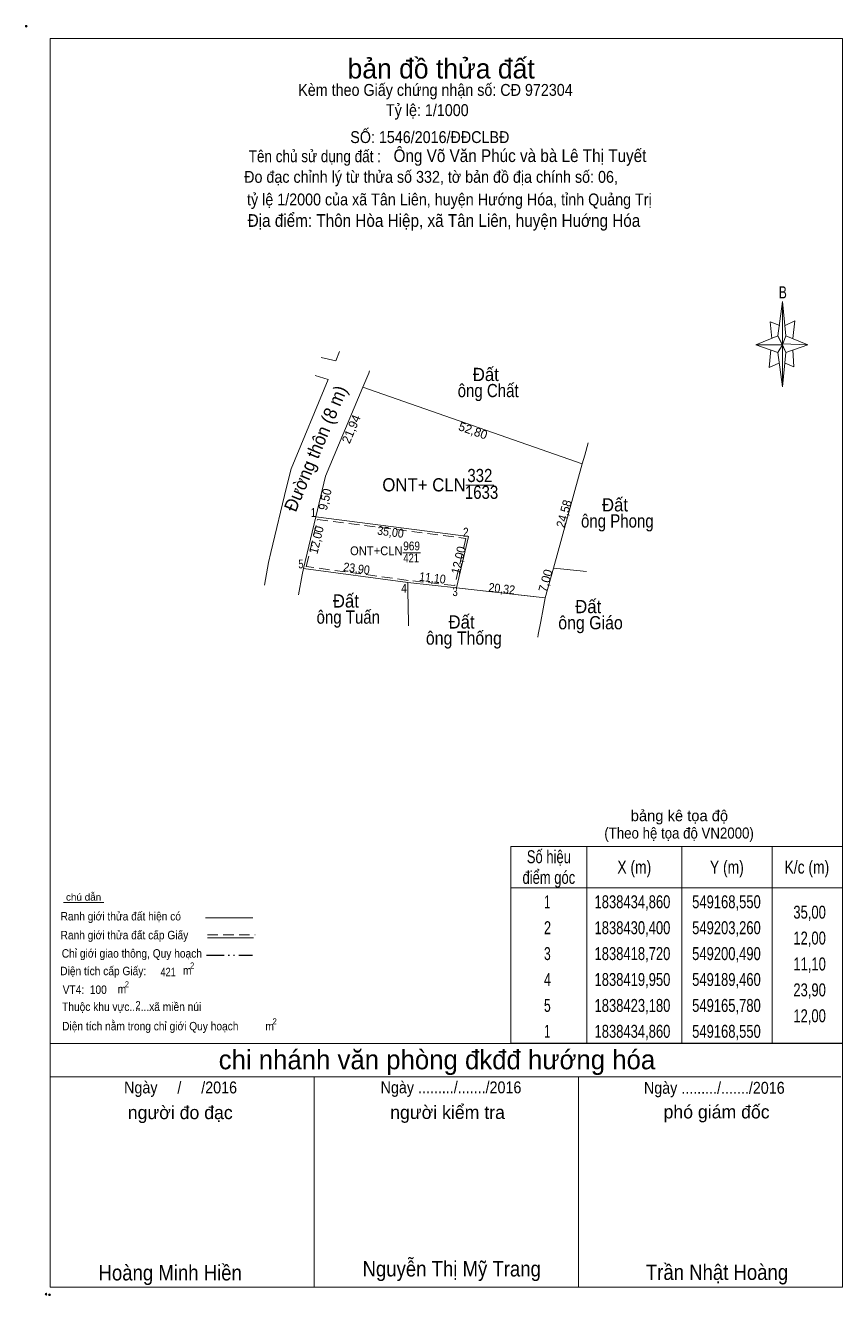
# Model space of a CAD drawing. Header units: metres. Extents: x 548567 to 549894, y 1838258 to 1838573.
# Drawn here: x 549102.6 to 549288.2, y 1838258 to 1838546.5 of the extents above; entities that cross this region are included whole.
import ezdxf
from ezdxf.enums import TextEntityAlignment as Align

# ---------------------------------------------------------------- set-up
doc = ezdxf.new("R2010")
doc.units = ezdxf.units.M
doc.header["$LTSCALE"] = 0.8
doc.header["$PDMODE"] = 32
doc.header["$PDSIZE"] = 0.4
for name, pattern in [('DASH_DOUBLE_DOT', [9.2, 5, -1.2, 0.3, -1.2, 0.3, -1.2]), ('DOTTED', [1.5, 0.3, -1.2]), ('MEDIUM_DASHED', [4.5, 3, -1.5])]:
    doc.linetypes.add(name, pattern=pattern)
for name, color, linetype, lineweight in [('1', 7, 'DOTTED', 13), ('15', 7, 'Continuous', 13), ('28', 7, 'Continuous', 13), ('63', 7, 'Continuous', 13)]:
    doc.layers.add(name, color=color, linetype=linetype, lineweight=lineweight)

msp = doc.modelspace()

# ---------------------------------------------------------------- linework, layer by layer
at = {"layer": '1', "linetype": 'Continuous'}
msp.add_lwpolyline([(549179.23, 1838464.33), (549229.07, 1838446.91), (549222.54, 1838423.21), (549220.68, 1838416.46), (549200.49, 1838418.72), (549203.26, 1838430.4), (549168.55, 1838434.86), (549170.75, 1838444.1)], close=True, dxfattribs=at)
at = {"layer": '1', "linetype": 'MEDIUM_DASHED'}
msp.add_lwpolyline([(549168.93, 1838434.31), (549202.65, 1838429.97), (549200.11, 1838419.27), (549189.52, 1838420.45), (549166.39, 1838423.6)], close=True, dxfattribs=at)
at = {"layer": '15'}
for p, q in [((549168.55, 1838434.86), (549203.26, 1838430.4)), ((549200.49, 1838418.72), (549203.26, 1838430.4)), ((549188.32, 1838426.72), (549192.33, 1838426.72))]:
    msp.add_line(p, q, dxfattribs=at)
at = {"layer": '28'}
for p, q in [((549273.52, 1838475.97), (549274.52, 1838483.77)), ((549273.52, 1838475.97), (549274.52, 1838483.77)), ((549275.32, 1838475.97), (549280.32, 1838473.97)), ((549275.32, 1838475.97), (549280.32, 1838473.97)), ((549273.52, 1838472.17), (549268.52, 1838473.97)), ((549273.52, 1838472.17), (549268.52, 1838473.97)), ((549275.32, 1838472.17), (549274.52, 1838464.37)), ((549275.32, 1838472.17), (549274.52, 1838464.37)), ((549276.92, 1838472.77), (549277.12, 1838468.97)), ((549276.92, 1838472.77), (549277.12, 1838468.97)), ((549277.12, 1838468.97), (549275.12, 1838469.77)), ((549277.12, 1838468.97), (549275.12, 1838469.77)), ((549111.24, 1838347.31), (549120.44, 1838347.31)), ((549111.24, 1838347.31), (549120.44, 1838347.31)), ((549143.52, 1838343.77), (549154.28, 1838343.77)), ((549143.52, 1838343.77), (549154.28, 1838343.77)), ((549143.92, 1838339.29), (549154.44, 1838339.29)), ((549143.92, 1838339.29), (549154.44, 1838339.29)), ((549108.2, 1838315.29), (549288.2, 1838315.29)), ((549108.2, 1838315.29), (549288.2, 1838315.29)), ((549108.2, 1838307.69), (549287.8, 1838307.69)), ((549108.2, 1838307.69), (549287.8, 1838307.69)), ((549108.2, 1838307.69), (549287.8, 1838307.69)), ((549108.2, 1838307.69), (549287.8, 1838307.69)), ((549108.2, 1838307.69), (549287.8, 1838307.69)), ((549108.2, 1838307.69), (549287.8, 1838307.69)), ((549168.2, 1838259.89), (549168.2, 1838307.69)), ((549168.2, 1838259.89), (549168.2, 1838307.69)), ((549228.2, 1838259.89), (549228.2, 1838307.69)), ((549228.2, 1838259.89), (549228.2, 1838307.69))]:
    msp.add_line(p, q, dxfattribs=at)
at = {"layer": '28', "linetype": 'MEDIUM_DASHED'}
msp.add_line((549143.92, 1838339.93), (549154.8, 1838339.93), dxfattribs=at)
msp.add_line((549143.92, 1838339.93), (549154.8, 1838339.93), dxfattribs=at)
at = {"layer": '28', "linetype": 'DASH_DOUBLE_DOT', "lineweight": 25}
msp.add_line((549143.72, 1838335.35), (549154.2, 1838335.35), dxfattribs=at)
msp.add_line((549143.72, 1838335.35), (549154.2, 1838335.35), dxfattribs=at)
at = {"layer": '28'}
for points in [[(549108.2, 1838543.49), (549288.2, 1838543.49), (549288.2, 1838259.89), (549108.2, 1838259.89)], [(549108.2, 1838543.49), (549288.2, 1838543.49), (549288.2, 1838259.89), (549108.2, 1838259.89)], [(549274.52, 1838483.77), (549275.32, 1838475.97), (549274.52, 1838473.97)], [(549274.52, 1838483.77), (549275.32, 1838475.97), (549274.52, 1838473.97)], [(549274.52, 1838473.97), (549268.52, 1838473.97), (549273.52, 1838475.97), (549275.32, 1838472.17), (549280.32, 1838473.97), (549274.52, 1838474.17)], [(549274.52, 1838473.97), (549268.52, 1838473.97), (549273.52, 1838475.97), (549275.32, 1838472.17), (549280.32, 1838473.97), (549274.52, 1838474.17)], [(549274.52, 1838473.97), (549274.52, 1838464.37), (549273.52, 1838472.17)], [(549274.52, 1838473.97), (549274.52, 1838464.37), (549273.52, 1838472.17)]]:
    msp.add_lwpolyline(points, close=True, dxfattribs=at)
for points in [[(549273.92, 1838478.37), (549271.72, 1838479.17), (549272.12, 1838475.37)], [(549273.92, 1838478.37), (549271.72, 1838479.17), (549272.12, 1838475.37)], [(549275.12, 1838478.37), (549277.32, 1838479.37), (549276.92, 1838475.37)], [(549275.12, 1838478.37), (549277.32, 1838479.37), (549276.92, 1838475.37)], [(549274.52, 1838473.97), (549273.52, 1838475.97), (549268.52, 1838473.97)], [(549274.52, 1838473.97), (549273.52, 1838475.97), (549268.52, 1838473.97)], [(549271.92, 1838472.77), (549271.52, 1838468.77), (549273.72, 1838469.77)], [(549271.92, 1838472.77), (549271.52, 1838468.77), (549273.72, 1838469.77)], [(549274.52, 1838473.97), (549275.32, 1838472.17), (549280.32, 1838473.97)], [(549274.52, 1838473.97), (549275.32, 1838472.17), (549280.32, 1838473.97)], [(549288.2, 1838259.89), (549108.2, 1838259.89), (549108.2, 1838307.69)], [(549288.2, 1838259.89), (549108.2, 1838259.89), (549108.2, 1838307.69)]]:
    msp.add_lwpolyline(points, dxfattribs=at)
for p in [(549102.8, 1838546.29), (549107.28, 1838258.33), (549108.08, 1838258.21)]:
    msp.add_point(p, dxfattribs=at)
at = {"layer": '63'}
for p, q in [((549169.74, 1838471.04), (549173.09, 1838470.29)), ((549169.74, 1838471.04), (549173.09, 1838470.29)), ((549162.93, 1838445.78), (549171.33, 1838466.06)), ((549162.93, 1838445.78), (549171.33, 1838466.06)), ((549162.93, 1838445.78), (549171.33, 1838466.06)), ((549171.33, 1838466.06), (549168.43, 1838466.98)), ((549171.33, 1838466.06), (549168.43, 1838466.98)), ((549171.33, 1838466.06), (549168.43, 1838466.98)), ((549179.23, 1838464.33), (549180.57, 1838467.54)), ((549180.57, 1838467.54), (549180.77, 1838468.01)), ((549170.75, 1838444.1), (549179.23, 1838464.33)), ((549179.23, 1838464.33), (549229.07, 1838446.91)), ((549161.91, 1838441.58), (549162.93, 1838445.78)), ((549222.54, 1838423.21), (549229.07, 1838446.91)), ((549168.55, 1838434.86), (549170.75, 1838444.1)), ((549158.32, 1838426.77), (549161.91, 1838441.58)), ((549202.61, 1838442.1), (549209, 1838442.1)), ((549165.78, 1838423.18), (549168.55, 1838434.86)), ((549165.78, 1838423.18), (549189.46, 1838419.95)), ((549222.54, 1838423.21), (549220.68, 1838416.46)), ((549222.54, 1838423.21), (549224.86, 1838422.99)), ((549224.86, 1838422.99), (549230.01, 1838422.5)), ((549200.49, 1838418.72), (549189.46, 1838419.96)), ((549189.46, 1838419.95), (549189.49, 1838418.35)), ((549189.49, 1838418.35), (549189.56, 1838414.06)), ((549189.56, 1838414.06), (549189.6, 1838411.27)), ((549219.66, 1838411.14), (549220.21, 1838414.02)), ((549219.66, 1838411.14), (549220.21, 1838414.02)), ((549219.66, 1838411.14), (549220.21, 1838414.02)), ((549219.66, 1838411.14), (549220.21, 1838414.02)), ((549219.66, 1838411.14), (549220.21, 1838414.02)), ((549219.66, 1838411.14), (549220.21, 1838414.02)), ((549219.66, 1838411.14), (549220.21, 1838414.02)), ((549219.66, 1838411.14), (549220.21, 1838414.02)), ((549219.66, 1838411.14), (549220.21, 1838414.02)), ((549219.66, 1838411.14), (549220.21, 1838414.02)), ((549219.66, 1838411.14), (549220.21, 1838414.02)), ((549219.66, 1838411.14), (549220.21, 1838414.02)), ((549220.21, 1838414.02), (549220.68, 1838416.46)), ((549220.21, 1838414.02), (549220.68, 1838416.46)), ((549220.21, 1838414.02), (549220.68, 1838416.46)), ((549220.21, 1838414.02), (549220.68, 1838416.46)), ((549220.21, 1838414.02), (549220.68, 1838416.46)), ((549220.21, 1838414.02), (549220.68, 1838416.46)), ((549220.21, 1838414.02), (549220.68, 1838416.46)), ((549220.21, 1838414.02), (549220.68, 1838416.46)), ((549220.21, 1838414.02), (549220.68, 1838416.46)), ((549220.21, 1838414.02), (549220.68, 1838416.46)), ((549220.21, 1838414.02), (549220.68, 1838416.46)), ((549220.21, 1838414.02), (549220.68, 1838416.46)), ((549189.6, 1838411.27), (549189.62, 1838410.11)), ((549230.11, 1838360.04), (549230.11, 1838315.33)), ((549251.66, 1838360.04), (549251.66, 1838315.33)), ((549272.19, 1838360.04), (549272.19, 1838315.33)), ((549212.87, 1838350.62), (549288.2, 1838350.62))]:
    msp.add_line(p, q, dxfattribs=at)
for points in [[(549169.74, 1838471.04), (549173.09, 1838470.29), (549173.97, 1838472.4)], [(549230.39, 1838451.72), (549229.62, 1838448.92), (549229.07, 1838446.93)], [(549158.32, 1838426.77), (549161.91, 1838441.58), (549162.93, 1838445.78)], [(549158.32, 1838426.77), (549161.91, 1838441.58), (549162.93, 1838445.78)], [(549156.91, 1838419.39), (549157.78, 1838424.54), (549158.32, 1838426.77)], [(549156.91, 1838419.38), (549157.78, 1838424.54), (549158.32, 1838426.77)], [(549156.91, 1838419.38), (549157.78, 1838424.54), (549158.32, 1838426.77)], [(549164.65, 1838417.19), (549165.43, 1838421.74), (549165.78, 1838423.18)], [(549220.68, 1838416.46), (549215.85, 1838417), (549200.49, 1838418.72)], [(549218.98, 1838407.56), (549219.09, 1838408.12), (549219.66, 1838411.14)], [(549218.98, 1838407.56), (549219.09, 1838408.12), (549219.66, 1838411.14)], [(549218.98, 1838407.56), (549219.09, 1838408.12), (549219.66, 1838411.14)], [(549218.98, 1838407.56), (549219.09, 1838408.12), (549219.66, 1838411.14)], [(549218.98, 1838407.56), (549219.09, 1838408.12), (549219.66, 1838411.14)], [(549218.98, 1838407.56), (549219.09, 1838408.12), (549219.66, 1838411.14)], [(549218.98, 1838407.56), (549219.09, 1838408.12), (549219.66, 1838411.14)], [(549218.98, 1838407.56), (549219.09, 1838408.12), (549219.66, 1838411.14)], [(549218.98, 1838407.56), (549219.09, 1838408.12), (549219.66, 1838411.14)], [(549218.98, 1838407.56), (549219.09, 1838408.12), (549219.66, 1838411.14)], [(549218.98, 1838407.56), (549219.09, 1838408.12), (549219.66, 1838411.14)], [(549218.98, 1838407.56), (549219.09, 1838408.12), (549219.66, 1838411.14)]]:
    msp.add_lwpolyline(points, dxfattribs=at)
msp.add_lwpolyline([(549212.87, 1838360.04), (549288.2, 1838360.04), (549288.2, 1838315.33), (549212.87, 1838315.33)], close=True, dxfattribs=at)

# ---------------------------------------------------------------- texts
at = {"layer": '1'}
for s, width, p in [('969', 0.85, (549190.31, 1838427.26)), ('ONT+CLN', 0.95, (549182.3, 1838426.17)), ('421', 0.8, (549190.215, 1838424.52))]:
    msp.add_text(s, height=2, dxfattribs=dict(at, width=width)).set_placement(p, align=Align.CENTER)
at = {"layer": '28'}
for s, height, p in [('bản đồ thửa đất', 4.5, (549197.02, 1838534.43)), ('bản đồ thửa đất', 4.5, (549197.02, 1838534.43)), ('bảng kê tọa độ', 2.5, (549251.14, 1838365.76)), ('chi nhánh văn phòng đkđđ hướng hóa', 4.374, (549196.07, 1838309.41)), ('chi nhánh văn phòng đkđđ hướng hóa', 4.374, (549196.07, 1838309.41)), ('người đo đạc', 3, (549137.765, 1838298.09)), ('người đo đạc', 3, (549137.765, 1838298.09)), ('người kiểm tra', 3, (549198.475, 1838298.13)), ('người kiểm tra', 3, (549198.475, 1838298.13)), ('phó giám đốc', 3, (549259.58, 1838298.25)), ('phó giám đốc', 3, (549259.58, 1838298.25))]:
    msp.add_text(s, height=height, dxfattribs=at).set_placement(p, align=Align.CENTER)
for s, height, width, p in [('Kèm theo Giấy chứng nhận số: CĐ 972304', 2.7, 0.9, (549195.735, 1838530.49)), ('Tỷ lệ: 1/1000', 2.7, 0.9, (549193.88, 1838525.9)), ('SỐ: 1546/2016/ĐĐCLBĐ', 2.7, 0.9, (549194.45, 1838519.77)), ('Tên chủ sử dụng đất :', 2.7, 0.85, (549168.33, 1838515.42)), ('Đo đạc chỉnh lý từ thửa số 332, tờ bản đồ địa chính số: 06,', 2.7, 0.9, (549194.73, 1838510.74)), (' tỷ lệ 1/2000 của xã Tân Liên, huyện Hướng Hóa, tỉnh Quảng Trị', 2.7, 0.9, (549198.445, 1838505.61)), ('B', 2.755, 0.75, (549274.62, 1838484.49)), ('B', 2.755, 0.75, (549274.62, 1838484.49)), ('(Theo hệ tọa độ VN2000)', 2.5, 0.9, (549251.06, 1838361.81)), ('chú dẫn', 1.6, 1.05, (549115.815, 1838347.71)), ('chú dẫn', 1.6, 1.05, (549115.815, 1838347.71)), ('Ranh giới thửa đất hiện có ', 1.92, 0.9, (549124.58, 1838343.21)), ('Ranh giới thửa đất hiện có ', 1.92, 0.9, (549124.58, 1838343.21)), ('Ranh giới thửa đất cấp Giấy', 1.92, 0.9, (549125.09, 1838338.93)), ('Ranh giới thửa đất cấp Giấy', 1.92, 0.9, (549125.09, 1838338.93)), ('Chỉ giới giao thông, Quy hoạch', 1.92, 0.9, (549126.775, 1838334.77)), ('Chỉ giới giao thông, Quy hoạch', 1.92, 0.9, (549126.775, 1838334.77)), ('2', 1.4, 0.8, (549140.49, 1838332.27)), ('Diện tích cấp Giấy: ', 1.92, 0.9, (549120.595, 1838330.77)), ('Diện tích cấp Giấy: ', 1.92, 0.9, (549120.595, 1838330.77)), ('421', 1.92, 0.8, (549135.02, 1838330.55)), ('m', 1.92, 0.9, (549139.35, 1838330.91)), (' VT4:  100', 1.92, 0.9, (549115.755, 1838326.53)), ('m', 1.92, 0.9, (549124.51, 1838326.65)), ('2', 1.4, 0.8, (549125.65, 1838328.01)), ('Thuộc khu vực.......xã miền núi', 1.92, 0.9, (549126.735, 1838322.65)), ('2', 1.92, 0.8, (549128.185, 1838323.01)), ('Diện tích nằm trong chỉ giới Quy hoạch     ', 1.92, 0.9, (549132.57, 1838318.25)), ('m', 1.92, 0.9, (549158.07, 1838318.23)), ('2', 1.4, 0.8, (549159.21, 1838319.59)), ('Ngày     /     /2016', 2.7, 0.9, (549137.845, 1838303.93)), ('Ngày     /     /2016', 2.7, 0.9, (549137.845, 1838303.93)), ('Ngày ........./......./2016', 2.7, 0.9, (549199.26, 1838303.95)), ('Ngày ........./......./2016', 2.7, 0.9, (549199.26, 1838303.95)), ('Ngày ........./......./2016', 2.7, 0.9, (549259.06, 1838303.85)), ('Ngày ........./......./2016', 2.7, 0.9, (549259.06, 1838303.85)), ('Nguyễn Thị Mỹ Trang', 3.5, 0.9, (549199.425, 1838262.35)), ('Hoàng Minh Hiền', 3.5, 0.9, (549135.485, 1838261.45)), ('Trần Nhật Hoàng', 3.5, 0.9, (549259.675, 1838261.57)), ('Trần Nhật Hoàng', 3.5, 0.9, (549259.675, 1838261.57))]:
    msp.add_text(s, height=height, dxfattribs=dict(at, width=width)).set_placement(p, align=Align.CENTER)
at = {"layer": '28', "width": 0.9}
for s, p in [('Ông Võ Văn Phúc và bà Lê Thị Tuyết', (549186.22, 1838515.46)), ('Địa điểm: Thôn Hòa Hiệp, xã Tân Liên, huyện Huớng Hóa', (549153.08, 1838500.74))]:
    msp.add_text(s, height=2.88, dxfattribs=at).set_placement(p)
at = {"layer": '63'}
for s, height, width, p in [('Đất ', 3, 0.95, (549207.7, 1838465.72)), ('ông Chất', 3, 0.85, (549207.7, 1838462.06)), ('332', 3, 0.85, (549205.81, 1838442.77)), ('ONT+ CLN', 3, 0.95, (549193.14, 1838440.65)), ('1633', 3, 0.85, (549206.2, 1838438.96)), ('Đất ', 3, 0.95, (549237.04, 1838436.11)), ('ông Phong', 3, 0.85, (549237.04, 1838432.45)), ('Đất ', 3, 0.95, (549175.92, 1838414.27)), ('ông Tuấn', 3, 0.85, (549175.925, 1838410.61)), ('Đất ', 3, 0.95, (549230.95, 1838413)), ('Đất ', 3, 0.95, (549202.19, 1838409.51)), ('ông Giáo', 3, 0.9, (549230.95, 1838409.34)), ('ông Thống', 3, 0.9, (549202.19, 1838405.85)), ('Số hiệu', 2.942, 0.75, (549221.485, 1838356.21)), ('X (m)', 2.942, 0.8, (549240.89, 1838353.86)), ('Y (m)', 2.942, 0.8, (549261.915, 1838353.86)), ('K/c (m)', 2.942, 0.8, (549280.09, 1838353.86)), ('điểm góc', 2.942, 0.75, (549221.485, 1838351.51)), (' 1', 2.942, 0.65, (549220.76, 1838345.98)), ('1838434,860', 2.942, 0.75, (549240.47, 1838345.98)), ('549168,550', 2.942, 0.75, (549261.825, 1838345.98)), (' 2', 2.942, 0.75, (549220.77, 1838340.09)), ('1838430,400', 2.942, 0.75, (549240.47, 1838340.09)), ('549203,260', 2.942, 0.75, (549261.825, 1838340.09)), (' 3', 2.942, 0.7, (549220.765, 1838334.21)), ('1838418,720', 2.942, 0.75, (549240.47, 1838334.21)), ('549200,490', 2.942, 0.75, (549261.825, 1838334.21)), (' 4', 2.942, 0.75, (549220.765, 1838328.33)), ('1838419,950', 2.942, 0.75, (549240.47, 1838328.33)), ('549189,460', 2.942, 0.75, (549261.825, 1838328.33)), (' 5', 2.942, 0.7, (549220.765, 1838322.44)), ('1838423,180', 2.942, 0.75, (549240.47, 1838322.44)), ('549165,780', 2.942, 0.75, (549261.825, 1838322.44)), (' 1', 2.942, 0.65, (549220.76, 1838316.56)), ('1838434,860', 2.942, 0.75, (549240.47, 1838316.56)), ('549168,550', 2.942, 0.75, (549261.825, 1838316.56))]:
    msp.add_text(s, height=height, dxfattribs=dict(at, width=width)).set_placement(p, align=Align.CENTER)
for s, height, rotation, width, p in [('Đường thôn (8 m)', 3, 67.252, 0.95, (549169.8846, 1838449.82)), ('9,50', 2, 76.608, 0.95, (549171.617, 1838438.6134)), ('24,58', 2, 74.596, 0.95, (549225.8761, 1838435.3244)), ('12,00', 2, 76.658, 0.95, (549169.6555, 1838429.4092)), ('35,00', 2, 352.678, 0.9, (549185.4076, 1838430.4635)), ('12,00', 2, 76.658, 0.95, (549201.9355, 1838424.7992)), ('23,90', 2, 352.233, 0.9, (549177.6849, 1838422.1588)), ('11,10', 2, 353.637, 0.9, (549194.9492, 1838420.0155)), ('20,32', 2, 353.613, 0.9, (549210.6938, 1838417.5749))]:
    msp.add_text(s, height=height, rotation=rotation, dxfattribs=dict(at, width=width)).set_placement(p, align=Align.CENTER)
for s, rotation, p in [('21,94', 67.258, (549177.5241, 1838454.4234)), ('52,80', 340.735, (549203.9401, 1838453.507)), ('7,00', 74.594, (549221.6808, 1838420.1043))]:
    msp.add_text(s, height=2, rotation=rotation, dxfattribs=at).set_placement(p, align=Align.CENTER)
for s, height, width, p in [(' 1', 2, 0.75, (549168.55, 1838434.86)), (' 2', 2, 0.85, (549203.26, 1838430.4)), (' 5', 2, 0.8, (549165.78, 1838423.18)), (' 4', 2, 0.85, (549189.23, 1838417.65)), (' 3', 2, 0.8, (549200.79, 1838416.88)), ('35,00', 2.942, 0.75, (549284.4, 1838343.62)), ('12,00', 2.942, 0.75, (549284.4, 1838337.74)), ('11,10', 2.942, 0.75, (549284.4, 1838331.86)), ('23,90', 2.942, 0.75, (549284.4, 1838325.97)), ('12,00', 2.942, 0.75, (549284.4, 1838320.09))]:
    msp.add_text(s, height=height, dxfattribs=dict(at, width=width)).set_placement(p, align=Align.RIGHT)

doc.saveas('drawing.dxf')
